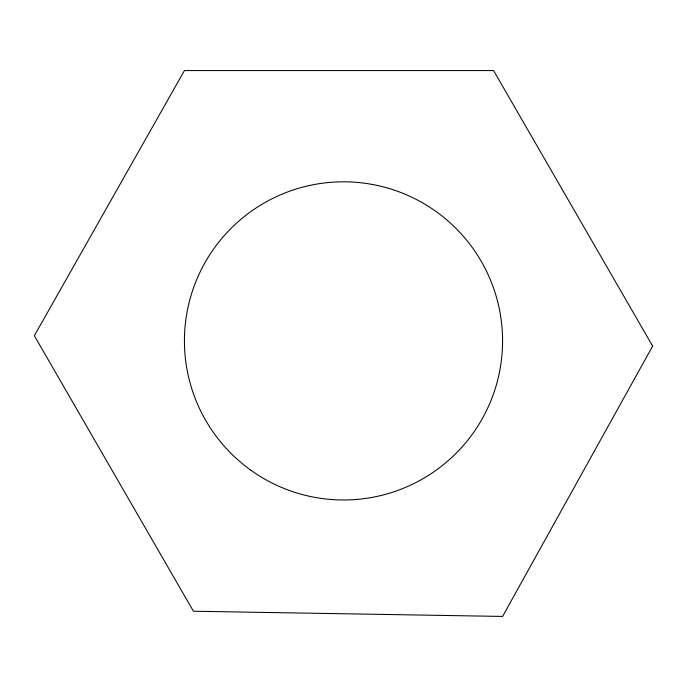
<?xml version="1.0" encoding="UTF-8"?>
<svg xmlns="http://www.w3.org/2000/svg" width="687" height="687" viewBox="0 0 687 687"><rect width="100%" height="100%" fill="white"/><g stroke="black" fill="none" stroke-linecap="round" stroke-linejoin="round"><path stroke-width="1.03" d="M652.65 346.102L502.575 616.437L193.425 611.232L34.35 335.703L184.425 70.563L493.575 70.563L652.65 346.102M250.824 470.191A159.075 159.075 0 0 0 501.811 356.51A159.075 159.075 0 0 0 277.866 195.993A159.075 159.075 0 0 0 250.824 470.191"/></g></svg>
